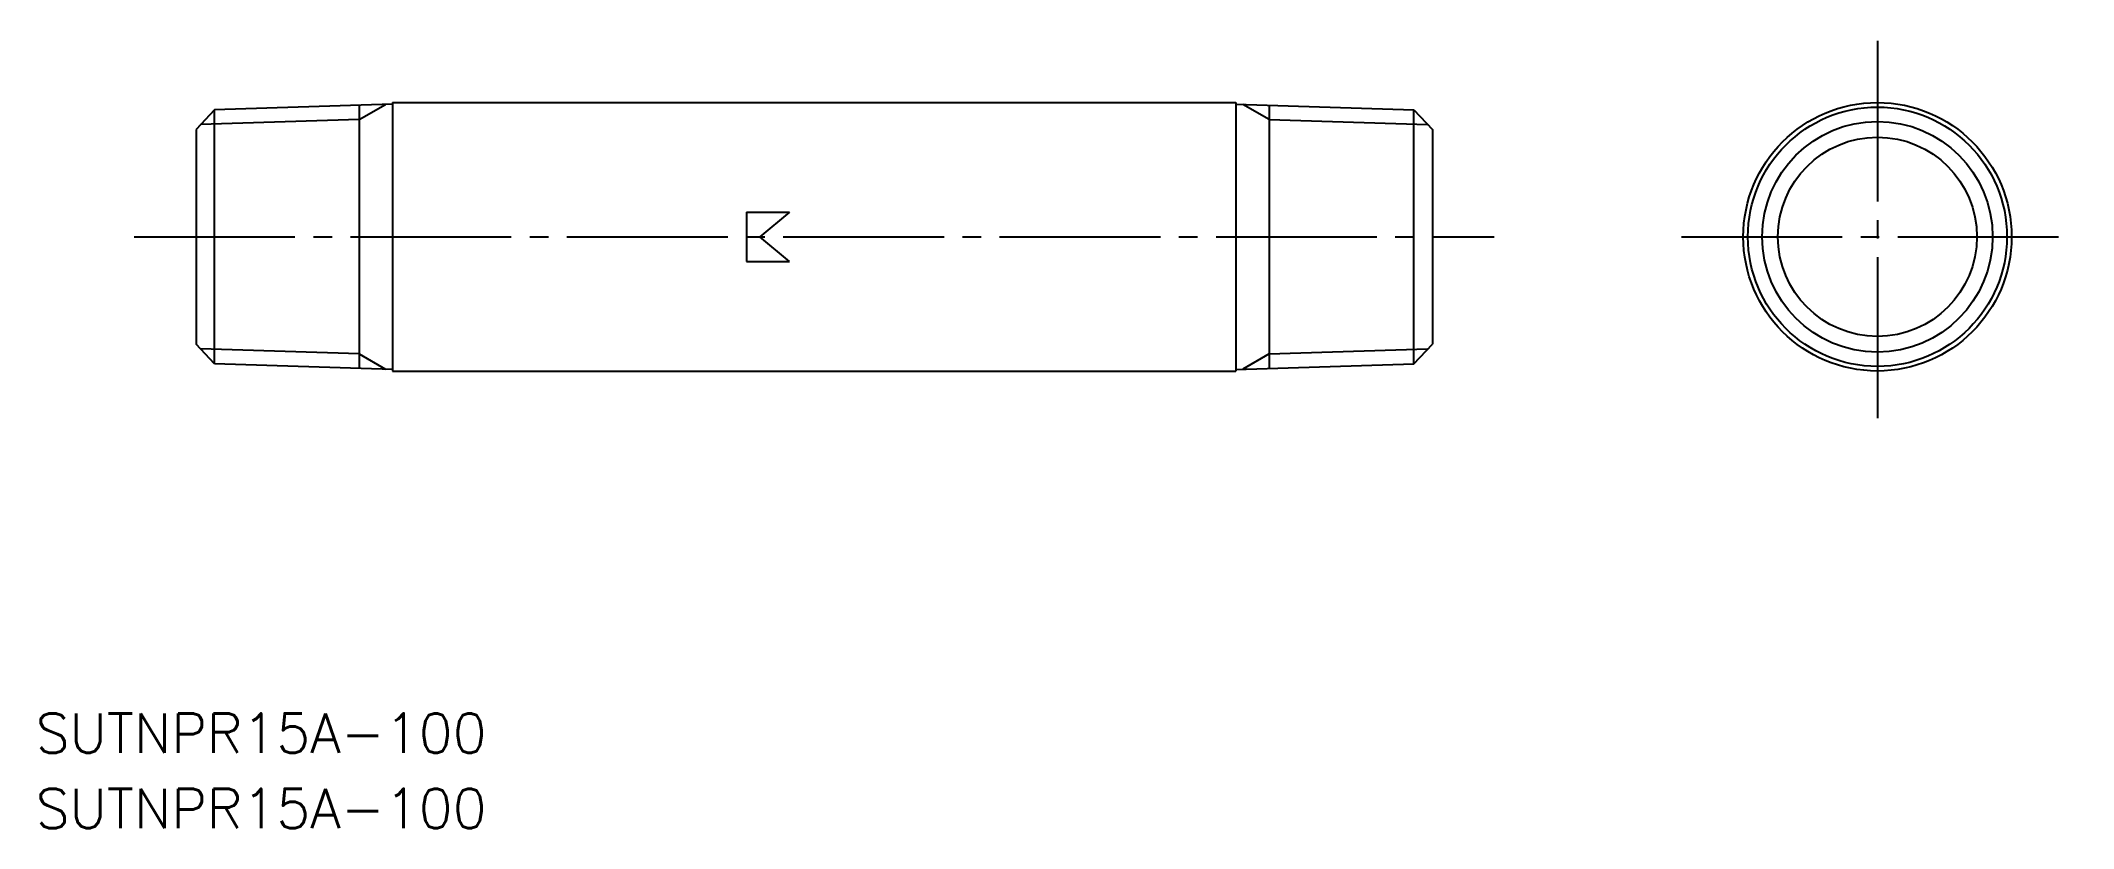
# Model space of a CAD drawing. Extents: x 47 to 212, y 151 to 215.
import ezdxf

# ---------------------------------------------------------------- set-up
doc = ezdxf.new("R2010")
doc.units = 0
doc.linetypes.add('CENTER', pattern=[17.5, 13, -1.5, 1.5, -1.5])
doc.layers.get('0').update_dxf_attribs({"linetype": 'CONTINUOUS'})
doc.layers.add('CENTER', color=1, linetype='CENTER')
doc.styles.get("Standard").update_dxf_attribs({"font": 'txt.shx', "bigfont": '@extfont2.shx'})

msp = doc.modelspace()

# ---------------------------------------------------------------- linework, layer by layer
at = {"color": 7, "linetype": 'CONTINUOUS'}
for p, q in [((61.21, 208.97), (59.71, 207.37)), ((75.61, 209.42), (61.21, 208.97)), ((61.21, 188.43), (61.21, 208.97)), ((72.91, 209.33), (72.91, 188.06)), ((75.61, 209.55), (143.81, 209.55)), ((75.61, 209.55), (75.61, 187.85)), ((143.81, 209.55), (143.81, 187.85)), ((143.81, 209.42), (158.21, 208.97)), ((146.51, 209.33), (146.51, 188.06)), ((158.21, 208.97), (159.71, 207.37)), ((158.21, 188.43), (158.21, 208.97)), ((59.71, 207.37), (59.71, 190.03)), ((159.71, 207.37), (159.71, 190.03)), ((104.23, 200.7), (104.23, 196.7)), ((104.23, 200.7), (107.71, 200.7)), ((107.71, 200.7), (105.32, 198.7)), ((107.71, 196.7), (105.32, 198.7)), ((104.23, 196.7), (107.71, 196.7)), ((61.21, 188.43), (59.71, 190.03)), ((158.21, 188.43), (159.71, 190.03)), ((75.61, 187.98), (61.21, 188.43)), ((75.61, 187.85), (143.81, 187.85)), ((143.81, 187.98), (158.21, 188.43))]:
    msp.add_line(p, q, dxfattribs=at)
at = {"color": 3, "linetype": 'CONTINUOUS'}
for p, q in [((72.91, 208.17), (75.04, 209.4)), ((146.51, 208.17), (144.38, 209.4)), ((72.91, 208.17), (60.08, 207.77)), ((146.51, 208.17), (159.33, 207.77)), ((72.91, 189.23), (60.08, 189.63)), ((72.91, 189.23), (75.04, 188)), ((146.51, 189.23), (144.38, 188)), ((146.51, 189.23), (159.33, 189.63))]:
    msp.add_line(p, q, dxfattribs=at)
at = {"color": 7, "linetype": 'CONTINUOUS'}
for radius in [10.85, 10.48, 8.05]:
    msp.add_circle((195.71, 198.7), radius, dxfattribs=at)
at = {"color": 3, "linetype": 'CONTINUOUS'}
msp.add_circle((195.71, 198.7), 9.32, dxfattribs=at)
at = {"layer": 'CENTER', "color": 1, "linetype": 'CENTER'}
for p, q in [((195.71, 214.55), (195.71, 182.85)), ((54.71, 198.7), (164.71, 198.7)), ((179.86, 198.7), (211.56, 198.7))]:
    msp.add_line(p, q, dxfattribs=at)

# ---------------------------------------------------------------- texts
at = {"color": 7, "linetype": 'CONTINUOUS'}
for p in [(46.73, 156.98), (46.73, 150.89)]:
    msp.add_text('SUTNPR15A-100', height=3.2, dxfattribs=at).set_placement(p)

doc.saveas('drawing.dxf')
